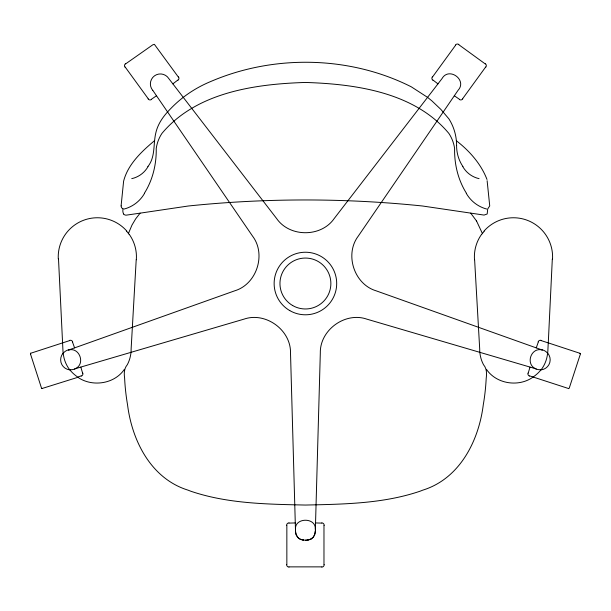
<?xml version="1.0" encoding="UTF-8"?>
<svg xmlns="http://www.w3.org/2000/svg" width="611" height="611" viewBox="0 0 611 611"><rect width="100%" height="100%" fill="white"/><g stroke="black" fill="none" stroke-linecap="round" stroke-linejoin="round"><path stroke-width="0.92" d="M474.617 259.736L479.681 348.652C479.612 354.174 480.865 359.719 483.454 364.607C486.906 368.647 486.814 373.527 486.18 378.652C485.737 387.405 484.775 396.127 483.286 404.757C478.78 440.875 459.732 478.719 422.705 490.175A100.731 100.731 0 0 1 420.009 491.221C383.265 503.716 343.81 504.197 305.408 505.053C267.015 504.197 227.559 503.716 190.815 491.229A100.731 100.731 0 0 1 188.119 490.175C151.093 478.719 132.045 440.875 127.539 404.757C126.011 395.89 125.034 386.931 124.606 377.942C123.88 373.015 124.14 368.479 127.371 364.607C129.96 359.719 131.212 354.174 131.144 348.652L136.207 259.736M552.313 259.018L548.281 342.832A1.741 1.741 0 0 0 548.556 342.97M295.487 529.065C294.785 517.41 315.956 517.166 315.352 529.118M536.298 368.983L535.893 368.891A8.814 8.814 0 0 1 535.465 368.677L366.844 319.148C345.2 311.572 319.797 330.032 320.317 352.959L315.36 529.638A19.178 19.178 0 0 1 315.36 530.814C315.322 535.267 312.549 539.658 307.829 540.017M456.6 145.433C456.6 136.093 453.927 126.76 448.902 118.87L440.905 109.445L431.901 100.884L427.563 97.363L411.363 86.861C349.744 55.723 273.759 54.348 210.528 81.599C195.65 87.77 181.979 96.897 170.813 108.514C163.931 115.403 157.852 123.46 155.759 133.175C153.101 144.349 155.576 156.943 147.877 166.589M121.1 205.892L123.605 181.23C127.783 164.481 141.637 151.452 154.446 140.767M74.519 368.983L75.023 368.845A8.814 8.814 0 0 0 75.359 368.677L243.972 319.148C265.617 311.572 291.019 330.032 290.508 352.952L295.464 529.638A19.178 19.178 0 0 0 295.464 530.814C295.174 535.305 298.42 539.559 302.98 540.002A13.243 13.243 0 0 0 303.468 540.071L305.599 540.185A16.192 16.192 0 0 0 307.837 540.025M123.101 208.924L123.048 209.13A6.904 6.904 0 0 0 123.521 213.804L123.613 213.942M528.202 373.153L529.989 367.127M580.442 353.884L569.315 387.886A1.543 1.543 0 0 1 568.642 388.665M129.165 234.433L128.44 233.448L131.961 225.115L135.665 218.875L140.102 213.155L188.318 205.999C266.045 197.949 344.78 197.949 422.507 205.999L484.049 215.08L487.188 213.987L487.723 208.924L489.724 205.892L487.127 180.696M542.438 350.088L536.244 347.88L538.344 341.946M541.193 369.724A32.49 32.49 0 0 0 547.593 353.311L547.655 353.227A40.586 40.586 0 0 0 547.868 350.577L548.243 342.901L541.117 340.579M144.395 193.252C152.781 179.894 156.523 164.145 156.233 148.496A36.347 36.347 0 0 1 161.923 133.427C196.284 92.337 254.909 84.028 305.408 82.454C355.9 84.035 414.563 92.322 448.886 133.442A36.347 36.347 0 0 1 454.607 148.496C454.279 164.153 458.051 179.894 466.422 193.252M481.659 234.433L484.202 231.218M432.519 76.986L455.646 45.153M462.558 98.806L485.684 66.973M124.369 369.35C114.394 384.12 92.146 387.221 77.933 377.331A7.34 7.34 0 0 0 77.429 377.445L42.373 388.405M69.631 369.724A32.49 32.49 0 0 1 63.231 353.311L63.193 353.295A9.791 9.791 0 0 1 68.913 349.759M313.168 537.39L314.696 534.732L315.329 531.096M312.931 537.481L311.228 538.849M172.867 83.867L177.862 80.041M125.583 63.918L152.819 44.794L154.362 44.313L178.305 76.986M151.314 99.326L156.5 95.767M533.151 377.033C518.838 387.374 496.514 384.143 486.455 369.35M311.289 538.894L308.326 539.918M75.359 368.677C85.8 363.957 79.392 346.613 68.386 350.088M69.043 349.859L234.761 290.798C256.727 284.207 266.434 254.336 252.542 236.098L152.781 90.336M30.863 353.204L69.707 340.579M81.179 375.887L77.673 377.033A36.072 36.072 0 0 1 69.7 369.701L69.814 369.663A10.066 10.066 0 0 0 75.038 368.899M140.102 213.155L126.775 215.08A3.269 3.269 0 0 1 123.559 213.98M289.003 523.1L295.296 522.94M289.003 566.871L321.821 566.871M315.528 522.94L321.821 523.1M541.781 349.859C530.906 347.43 525.399 364.08 535.465 368.677M302.651 539.964L299.925 539.101L297.748 537.489M303.468 540.071L303.522 540.086A14.16 14.16 0 0 1 302.987 540.017L302.995 540.017M529.638 375.887L568.558 388.535M536.244 347.88L376.063 290.798C354.097 284.207 344.39 254.344 358.283 236.098L458.044 90.336C467.583 80.041 448.818 66.408 441.974 78.659L334.171 218.578C321.111 237.427 289.713 237.427 276.653 218.578L168.857 78.659A10.013 10.013 0 0 0 154.514 75.817A10.013 10.013 0 0 0 152.735 90.375M548.602 342.992L579.892 353.28M454.324 95.767L459.51 99.326M458.693 44.634L485.241 63.918M456.371 140.767C469.469 150.856 481.048 163.954 486.99 179.466M432.962 80.041L437.957 83.867M297.801 537.382L296.228 534.686L295.487 531.096M547.632 353.295L547.647 353.311A9.791 9.791 0 0 0 541.904 349.759M126.622 231.218L128.44 233.448M470.722 213.155L476.534 220.976M125.14 66.973L148.267 98.806M462.947 166.589C458.769 160.426 456.524 152.987 456.6 145.533M476.542 220.991L482.377 233.448M63.193 353.295L63.17 353.227A40.586 40.586 0 0 1 62.956 350.577L58.511 259.018M72.48 341.946L74.58 347.88M41.548 388.245L30.588 354.311M80.835 367.127L82.622 373.153M323.975 525.315L323.975 564.656M286.849 525.315L286.849 564.656M144.547 193.336A33.292 33.292 0 0 1 124.178 209.031M486.646 209.031A33.292 33.292 0 0 1 466.277 193.336M474.503 259.744A38.585 38.585 0 0 1 481.567 234.364M69.646 340.38A2.413 2.413 0 0 1 72.678 341.877M69.662 369.846A10.112 10.112 0 0 1 63.07 353.219M535.87 368.937A10.097 10.097 0 0 0 541.01 369.624L541.14 369.655A36.072 36.072 0 0 1 533.128 377.002M148.007 166.666A25.043 25.043 0 0 1 131.739 178.656M308.005 539.987A15.031 15.031 0 0 1 305.599 540.177M129.257 234.364A38.585 38.585 0 0 1 136.322 259.744M82.829 373.092A2.413 2.413 0 0 1 81.248 376.093M547.754 353.219A10.112 10.112 0 0 1 541.163 369.846M432.832 80.209A2.413 2.413 0 0 1 432.351 76.856M455.47 45.031A2.413 2.413 0 0 1 458.815 44.458M485.371 63.75A2.413 2.413 0 0 1 485.852 67.103M462.733 98.929A2.413 2.413 0 0 1 459.388 99.501M484.034 231.065A39.15 39.15 0 0 1 552.535 259.026M579.87 353.326A1.398 1.398 0 0 1 580.542 353.8M321.821 522.886A2.413 2.413 0 0 1 324.189 525.315M324.189 564.656A2.413 2.413 0 0 1 321.821 567.084M289.003 567.084A2.413 2.413 0 0 1 286.635 564.656M286.635 525.315A2.413 2.413 0 0 1 289.003 522.886M42.335 388.359A1.398 1.398 0 0 1 41.51 388.375M30.642 354.235A1.604 1.604 0 0 1 30.695 353.135M58.289 259.026A39.15 39.15 0 0 1 126.79 231.065M123.139 208.794A2.673 2.673 0 0 1 121.192 205.907M151.436 99.501A2.413 2.413 0 0 1 148.091 98.929M124.972 67.103A2.413 2.413 0 0 1 125.454 63.75M178.473 76.856A2.413 2.413 0 0 1 177.992 80.209M529.577 376.093A2.413 2.413 0 0 1 527.996 373.092M538.138 341.877A2.413 2.413 0 0 1 541.178 340.38M479.085 178.656A25.043 25.043 0 0 1 462.817 166.666M289.774 310.602A31.276 31.276 0 0 0 336.692 283.512A31.276 31.276 0 0 0 289.774 256.429A31.276 31.276 0 0 0 289.774 310.602M292.684 305.561A25.456 25.456 0 0 0 330.872 283.512A25.456 25.456 0 0 0 292.684 261.47A25.456 25.456 0 0 0 292.684 305.561"/></g></svg>
